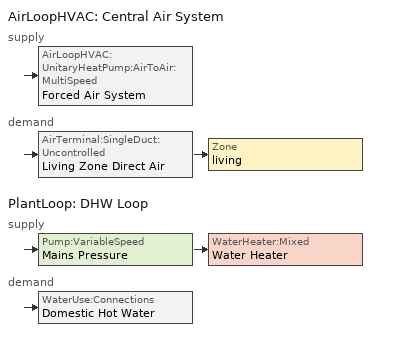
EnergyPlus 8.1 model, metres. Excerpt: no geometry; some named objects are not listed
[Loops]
AirLoopHVAC 'Central Air System'
 supply: AirLoopHVAC:UnitaryHeatPump:AirToAir:MultiSpeed 'Forced Air System'
 demand: AirTerminal:SingleDuct:Uncontrolled 'Living Zone Direct Air' > Zone 'living'
PlantLoop 'DHW Loop'
 supply: Pump:VariableSpeed 'Mains Pressure' > WaterHeater:Mixed 'Water Heater'
 demand: WaterUse:Connections 'Domestic Hot Water'
[EnergyManagementSystem:Sensor]
SensibleLoadPredicted: living; Zone Predicted Sensible Load to Setpoint Heat Transfer Rate
Tout: living; Zone Outdoor Air Drybulb Temperature
Tin: living; Zone Mean Air Temperature
Win: living; Zone Mean Air Humidity Ratio
CoolingCoilRTF: DX Cooling Coil; Cooling Coil Runtime Fraction
HeatingCoilRTF: DX Heating Coil; Heating Coil Runtime Fraction
UnitaryEquipCyclingRatio: Forced Air System; Unitary System DX Coil Cycling Ratio
Q_WH: Water Heater; Water Heater Gas Energy
[ZoneControl:Thermostat]
Living Zone Thermostat: Zone=living; Control Type Schedule=LivingZoneControl; Control 1=Living Zone Temperature SP
[ThermostatSetpoint:DualSetpoint]
Living Zone Temperature SP: Heating Setpoint Temperature Schedule=HeatingSetPoint; Cooling Setpoint Temperature Schedule=CoolingSetPoint
[WaterUse:Equipment]
Name | Peak Flow rate {m^3/s} | Flow Rate Fraction Schedule | Target Temperature Schedule
Clothes Washer | 1.08055e-06 | ClothesWasher | CWWaterTempSchedule
Dishwasher | 3.95453e-07 | Dishwasher | DWWaterTempSchedule
Sinks | 2.13288e-06 | Sinks | SSBWaterTempSchedule
Showers | 3.79135e-06 | Showers | SSBWaterTempSchedule
Baths | 9.65901e-07 | Baths | SSBWaterTempSchedule
[AirLoopHVAC]
Central Air System: Design Supply Air Flow rate {m^3/s}=0.231742
[AirLoopHVAC:UnitaryHeatPump:AirToAir:MultiSpeed]
Forced Air System: AlwaysOn, living, Supply Fan, BlowThrough, SupplyFanOperation, DX Heating Coil, -17.7778, DX Cooling Coil, HeatPump Supp Heater, 40.5556, 4.44444, 0, 0, 0, 4, 4, 0.095301, 0.12253, 0.136144, 0.171542, 0.128745, 0.16553, 0.183922, 0.231742
[Coil:Heating:DX:MultiSpeed]
DX Heating Coil: HeatingSeasonSchedule, -17.7778, 0, DefrostEIR, 4.44444, ReverseCycle, OnDemand, No, Electricity, 4, 1546.54, 5.13213, 0.0930475, HP_Heat-Cap-fT1, HP_Heat-Cap-fFF1, HP_Heat-EIR-fT1, HP_Heat-EIR-fFF1, HP_Heat-PLF-fPLR1, 0.2, ConstantBiquadratic, 2114.66, 4.83399, 0.115681, HP_Heat-Cap-fT2, HP_Heat-Cap-fFF2, HP_Heat-EIR-fT2, HP_Heat-EIR-fFF2, HP_Heat-PLF-fPLR2, 0.2, ConstantBiquadratic, 3156.21, 4.07762, 0.12574, HP_Heat-Cap-fT3, HP_Heat-Cap-fFF3, HP_Heat-EIR-fT3, HP_Heat-EIR-fFF3, HP_Heat-PLF-fPLR3, 0.2, ConstantBiquadratic, 3787.45, 4.11112, 0.153403, HP_Heat-Cap-fT4, HP_Heat-Cap-fFF4, HP_Heat-EIR-fT4, HP_Heat-EIR-fFF4, HP_Heat-PLF-fPLR4, 0.2, ConstantBiquadratic
[Coil:Heating:Electric]
HeatPump Supp Heater: Availability Schedule=HeatingSeasonSchedule; Efficiency=1; Nominal Capacity=2813.01
[Coil:Cooling:DX:MultiSpeed]
DX Cooling Coil: CoolingSeasonSchedule, aircooled, No, No, 0, 10, Electricity, 4, 1546.54, 0.842823, 5.64816, 0.0936209, 635.664, Cool-Cap-fT1, Cool-Cap-fFF1, Cool-EIR-fT1, Cool-EIR-fFF1, Cool-PLF-fPLR1, 1000, 1.5, 3, 45, 0.2, ConstantBiquadratic, 2114.66, 0.793487, 5.43654, 0.12037, 635.664, Cool-Cap-fT2, Cool-Cap-fFF2, Cool-EIR-fT2, Cool-EIR-fFF2, Cool-PLF-fPLR2, 1000, 1.5, 3, 45, 0.2, ConstantBiquadratic, 3156.21, 0.703903, 4.56868, 0.133744, 635.664, Cool-Cap-fT3, Cool-Cap-fFF3, Cool-EIR-fT3, Cool-EIR-fFF3, Cool-PLF-fPLR3, 1000, 1.5, 3, 45, 0.2, ConstantBiquadratic, 3787.45, 0.720492, 4.12606, 0.168518, 635.664, Cool-Cap-fT4, Cool-Cap-fFF4, Cool-EIR-fT4, Cool-EIR-fFF4, Cool-PLF-fPLR4, 1000, 1.5, 3, 45, 0.2, ConstantBiquadratic
[Fan:OnOff]
Supply Fan: Availability Schedule=SupplyFanAvailability; Fan Efficiency=0.195937; Pressure Rise {Pa}=124.55; Maximum Flow Rate {m^3/s}=0.231748; Motor Efficiency=1; Motor In Airstream Fraction=1; Fan Power Ratio Function of Speed Ratio Curve=FanPowerCurve; Fan Efficiency Ratio Function of Speed Ratio Curve=FanEffCurve
[AirTerminal:SingleDuct:Uncontrolled]
Living Zone Direct Air: Availability Schedule=AlwaysOn; Maximum Flow Rate {m^3/s}=0.183922
[AirLoopHVAC:ReturnPlenum]
Return Plenum: Zone=RA Duct Zone
[Zone equipment]
living: Living Zone Direct Air
[Sizing:Plant]
DHW Loop: Loop Type=Heating; Design Loop Exit Temperature {C}=51.6667; Loop Design Temperature Difference {deltaC}=5.55556
[PlantLoop]
DHW Loop: Fluid Type=Water; Plant Equipment Operation Scheme=DHW Loop Operation; Maximum Loop Temperature {C}=100; Minimum Loop Temperature {C}=0; Maximum Loop Flow Rate {m/s}  (This size represents the physical limitations to flow due to losses in the piping system. For BEopt we assume that the pipes are always adequately sized)=0.01; Minimum Loop Flow Rate {m^3/s}=0; Plant Loop Volume {m^3}=0.003; Load Distribution Scheme=Optimal
[PlantEquipmentOperationSchemes]
DHW Loop Operation: Control Scheme 1=DHW Control Scheme; Control Scheme 1 Schedule=AlwaysOn
[PlantEquipmentOperation:HeatingLoad]
DHW Control Scheme: Load Range 1 Lower Limit {W}=0; Load Range 1 Upper Limit {W}=1000000000000000; Priority Control 1 Equip List=DHW Plant Equipment
[Pump:VariableSpeed]
Mains Pressure: Rated Flow Rate {m^3/s}=0.01; Rated Pump Head {Pa}=1; Rated Power Consumption {W}=0; Motor Efficiency=1; Fraction of Motor Inefficiencies to Fluid Stream=0; Coefficient 1 of the Part Load Performance Curve=0; Coefficient 2 of the Part Load Performance Curve=1; Coefficient 3 of the Part Load Performance Curve=0; Coefficient 4 of the Part Load Performance Curve=0; Minimum Flow Rate {m^3/s}=0; Pump Control Type=Intermittent
[PlantEquipmentList]
DHW Plant Equipment: Water Heater
[WaterHeater:Mixed]
Water Heater: 0.143846, WaterHeaterSP1Schedule, 2, 99, Modulate, 11724, 0, 0, 0, NaturalGas, 0.773298, Zone, living, 4.15693, 1, 4.15693, 1, 1, 1, autosize, 1.5
[SetpointManager:Scheduled]
DHW Loop Setpoint Manager: Control Variable=Temperature; Schedule=DHWSupplySetpoint; Setpoint Node or NodeList=DHW Supply Outlet Node
[WaterUse:Connections]
Domestic Hot Water: Drain Water Heat Exchanger Type=None; Water Use Equipment 1=Sinks; Water Use Equipment 2=Showers; Water Use Equipment 3=Clothes Washer; Water Use Equipment 4=Dishwasher; Water Use Equipment 5=Baths
[Schedule:Constant]
Name | Schedule Type | Hourly Value
AlwaysOn; SupplyFanAvailability | FRACTION | 1
CWWaterTempSchedule | TEMPERATURE | 33.6111
DHWSupplySetpoint; DWWaterTempSchedule; WaterHeaterSP1Schedule | TEMPERATURE | 51.6667
LivingZoneControl | MULTIPLIER | 4
SSBWaterTempSchedule | TEMPERATURE | 43.3333
SupplyFanOperation | MULTIPLIER | 0
[Schedule:Day:Hourly]
BathsDayMult0; ClothesWasherDayMult2; DishwasherDayMult1; ShowersDayMult2; SinksDayMult1: FRACTION, 0, 0, 0, 0, 0, 0, 0, 0, 0, 0, 0, 0, 0, 0, 0, 0, 0, 0, 0, 0, 0, 0, 0, 0
BathsDayMult1: FRACTION, 0.0571429, 0.0285714, 0.0285714, 0.0285714, 0.0571429, 0.135714, 0.328571, 0.414286, 0.471429, 0.414286, 0.328571, 0.25, 0.221429, 0.164286, 0.164286, 0.164286, 0.278571, 0.328571, 0.55, 0.714286, 0.714286, 0.55, 0.471429, 0.278571
BathsDayMult2: FRACTION, 0.08, 0.04, 0.04, 0.04, 0.08, 0.19, 0.46, 0.58, 0.66, 0.58, 0.46, 0.35, 0.31, 0.23, 0.23, 0.23, 0.39, 0.46, 0.77, 1, 1, 0.77, 0.66, 0.39
ClothesWasherDayMult0: FRACTION, 0.085541, 0.0665319, 0.0380182, 0.0380182, 0.0665319, 0.10455, 0.2091, 0.465723, 0.693832, 0.817391, 0.798382, 0.712841, 0.636805, 0.570273, 0.465723, 0.494237, 0.475228, 0.465723, 0.465723, 0.465723, 0.465723, 0.446714, 0.304146, 0.161577
ClothesWasherDayMult1: FRACTION, 0.104651, 0.0813953, 0.0465116, 0.0465116, 0.0813953, 0.127907, 0.255814, 0.569767, 0.848837, 1, 0.976744, 0.872093, 0.77907, 0.697674, 0.569767, 0.604651, 0.581395, 0.569767, 0.569767, 0.569767, 0.569767, 0.546512, 0.372093, 0.197674
CoolingSeasonSchedule01d; CoolingSeasonSchedule02d; CoolingSeasonSchedule03d; CoolingSeasonSchedule11d; CoolingSeasonSchedule12d; HeatingSeasonSchedule06d; HeatingSeasonSchedule07d; HeatingSeasonSchedule08d; HeatingSeasonSchedule09d: ON/OFF, 0, 0, 0, 0, 0, 0, 0, 0, 0, 0, 0, 0, 0, 0, 0, 0, 0, 0, 0, 0, 0, 0, 0, 0
CoolingSeasonSchedule04d; CoolingSeasonSchedule05d; CoolingSeasonSchedule06d; CoolingSeasonSchedule07d; CoolingSeasonSchedule08d; CoolingSeasonSchedule09d; CoolingSeasonSchedule10d; HeatingSeasonSchedule01d; HeatingSeasonSchedule02d; HeatingSeasonSchedule03d; HeatingSeasonSchedule04d; HeatingSeasonSchedule05d; HeatingSeasonSchedule10d; HeatingSeasonSchedule11d; HeatingSeasonSchedule12d: ON/OFF, 1, 1, 1, 1, 1, 1, 1, 1, 1, 1, 1, 1, 1, 1, 1, 1, 1, 1, 1, 1, 1, 1, 1, 1
CoolingSetPointDesignDay: TEMPERATURE, 23.8889, 23.8889, 23.8889, 23.8889, 23.8889, 23.8889, 23.8889, 23.8889, 23.8889, 23.8889, 23.8889, 23.8889, 23.8889, 23.8889, 23.8889, 23.8889, 23.8889, 23.8889, 23.8889, 23.8889, 23.8889, 23.8889, 23.8889, 23.8889
CoolingSetPointWeekday; CoolingSetPointWeekend: TEMPERATURE, 24.4444, 24.4444, 24.4444, 24.4444, 24.4444, 24.4444, 24.4444, 24.4444, 24.4444, 24.4444, 24.4444, 24.4444, 24.4444, 24.4444, 24.4444, 24.4444, 24.4444, 24.4444, 24.4444, 24.4444, 24.4444, 24.4444, 24.4444, 24.4444
DishwasherDayMult0: FRACTION, 0.135135, 0.0630631, 0.045045, 0.027027, 0.027027, 0.0900901, 0.18018, 0.279279, 0.522523, 0.585586, 0.504505, 0.432432, 0.369369, 0.414414, 0.324324, 0.342342, 0.342342, 0.441441, 0.783784, 1, 0.810811, 0.603604, 0.396396, 0.279279
DishwasherDayMult2: FRACTION, 0.126126, 0.0588589, 0.042042, 0.0252252, 0.0252252, 0.0840841, 0.168168, 0.260661, 0.487688, 0.546547, 0.470871, 0.403604, 0.344745, 0.386787, 0.302703, 0.31952, 0.31952, 0.412012, 0.731532, 0.933333, 0.756757, 0.563363, 0.36997, 0.260661
HeatingSetPointDesignDay: TEMPERATURE, 21.1111, 21.1111, 21.1111, 21.1111, 21.1111, 21.1111, 21.1111, 21.1111, 21.1111, 21.1111, 21.1111, 21.1111, 21.1111, 21.1111, 21.1111, 21.1111, 21.1111, 21.1111, 21.1111, 21.1111, 21.1111, 21.1111, 21.1111, 21.1111
HeatingSetPointWeekday; HeatingSetPointWeekend: TEMPERATURE, 21.6667, 21.6667, 21.6667, 21.6667, 21.6667, 21.6667, 21.6667, 21.6667, 21.6667, 21.6667, 21.6667, 21.6667, 21.6667, 21.6667, 21.6667, 21.6667, 21.6667, 21.6667, 21.6667, 21.6667, 21.6667, 21.6667, 21.6667, 21.6667
ShowersDayMult0: FRACTION, 0.0870056, 0.039548, 0.0237288, 0.039548, 0.110734, 0.411299, 0.933333, 0.925424, 0.751412, 0.585311, 0.474576, 0.371751, 0.268927, 0.229379, 0.20565, 0.19774, 0.237288, 0.308475, 0.332203, 0.332203, 0.332203, 0.324294, 0.229379, 0.166102
ShowersDayMult1: FRACTION, 0.0932203, 0.0423729, 0.0254237, 0.0423729, 0.118644, 0.440678, 1, 0.991525, 0.805085, 0.627119, 0.508475, 0.398305, 0.288136, 0.245763, 0.220339, 0.211864, 0.254237, 0.330508, 0.355932, 0.355932, 0.355932, 0.347458, 0.245763, 0.177966
SinksDayMult0: FRACTION, 0.175897, 0.0879487, 0.0628205, 0.0628205, 0.0879487, 0.226154, 0.527692, 0.778974, 0.829231, 0.778974, 0.678462, 0.628205, 0.615641, 0.565385, 0.540256, 0.515128, 0.603077, 0.816667, 0.942308, 0.866923, 0.716154, 0.603077, 0.502564, 0.339231
SinksDayMult2: FRACTION, 0.186667, 0.0933333, 0.0666667, 0.0666667, 0.0933333, 0.24, 0.56, 0.826667, 0.88, 0.826667, 0.72, 0.666667, 0.653333, 0.6, 0.573333, 0.546667, 0.64, 0.866667, 1, 0.92, 0.76, 0.64, 0.533333, 0.36
[Schedule:Week:Compact]
BathsWk: For: Weekdays, BathsDayMult1, For: CustomDay1, BathsDayMult0, For: CustomDay2, BathsDayMult0, For: AllOtherDays, BathsDayMult2
ClothesWasherWk: For: Weekdays, ClothesWasherDayMult0, For: CustomDay1, ClothesWasherDayMult2, For: CustomDay2, ClothesWasherDayMult2, For: AllOtherDays, ClothesWasherDayMult1
CoolingSeasonSchedule01: For: Weekdays, CoolingSeasonSchedule01d, For: CustomDay1, CoolingSeasonSchedule01d, For: CustomDay2, CoolingSeasonSchedule01d, For: AllOtherDays, CoolingSeasonSchedule01d
CoolingSeasonSchedule02: For: Weekdays, CoolingSeasonSchedule02d, For: CustomDay1, CoolingSeasonSchedule02d, For: CustomDay2, CoolingSeasonSchedule02d, For: AllOtherDays, CoolingSeasonSchedule02d
CoolingSeasonSchedule03: For: Weekdays, CoolingSeasonSchedule03d, For: CustomDay1, CoolingSeasonSchedule03d, For: CustomDay2, CoolingSeasonSchedule03d, For: AllOtherDays, CoolingSeasonSchedule03d
CoolingSeasonSchedule04: For: Weekdays, CoolingSeasonSchedule04d, For: CustomDay1, CoolingSeasonSchedule04d, For: CustomDay2, CoolingSeasonSchedule04d, For: AllOtherDays, CoolingSeasonSchedule04d
CoolingSeasonSchedule05: For: Weekdays, CoolingSeasonSchedule05d, For: CustomDay1, CoolingSeasonSchedule05d, For: CustomDay2, CoolingSeasonSchedule05d, For: AllOtherDays, CoolingSeasonSchedule05d
CoolingSeasonSchedule06: For: Weekdays, CoolingSeasonSchedule06d, For: CustomDay1, CoolingSeasonSchedule06d, For: CustomDay2, CoolingSeasonSchedule06d, For: AllOtherDays, CoolingSeasonSchedule06d
CoolingSeasonSchedule07: For: Weekdays, CoolingSeasonSchedule07d, For: CustomDay1, CoolingSeasonSchedule07d, For: CustomDay2, CoolingSeasonSchedule07d, For: AllOtherDays, CoolingSeasonSchedule07d
CoolingSeasonSchedule08: For: Weekdays, CoolingSeasonSchedule08d, For: CustomDay1, CoolingSeasonSchedule08d, For: CustomDay2, CoolingSeasonSchedule08d, For: AllOtherDays, CoolingSeasonSchedule08d
CoolingSeasonSchedule09: For: Weekdays, CoolingSeasonSchedule09d, For: CustomDay1, CoolingSeasonSchedule09d, For: CustomDay2, CoolingSeasonSchedule09d, For: AllOtherDays, CoolingSeasonSchedule09d
CoolingSeasonSchedule10: For: Weekdays, CoolingSeasonSchedule10d, For: CustomDay1, CoolingSeasonSchedule10d, For: CustomDay2, CoolingSeasonSchedule10d, For: AllOtherDays, CoolingSeasonSchedule10d
CoolingSeasonSchedule11: For: Weekdays, CoolingSeasonSchedule11d, For: CustomDay1, CoolingSeasonSchedule11d, For: CustomDay2, CoolingSeasonSchedule11d, For: AllOtherDays, CoolingSeasonSchedule11d
CoolingSeasonSchedule12: For: Weekdays, CoolingSeasonSchedule12d, For: CustomDay1, CoolingSeasonSchedule12d, For: CustomDay2, CoolingSeasonSchedule12d, For: AllOtherDays, CoolingSeasonSchedule12d
CoolingSetPointWeek: For: Weekdays, CoolingSetPointWeekday, For: CustomDay1, CoolingSetPointWeekday, For: CustomDay2, CoolingSetPointWeekend, For: SummerDesignDay, CoolingSetPointDesignDay, For: AllOtherDays, CoolingSetPointWeekend
DishwasherWk: For: Weekdays, DishwasherDayMult2, For: CustomDay1, DishwasherDayMult1, For: CustomDay2, DishwasherDayMult1, For: AllOtherDays, DishwasherDayMult0
HeatingSeasonSchedule01: For: Weekdays, HeatingSeasonSchedule01d, For: CustomDay1, HeatingSeasonSchedule01d, For: CustomDay2, HeatingSeasonSchedule01d, For: AllOtherDays, HeatingSeasonSchedule01d
HeatingSeasonSchedule02: For: Weekdays, HeatingSeasonSchedule02d, For: CustomDay1, HeatingSeasonSchedule02d, For: CustomDay2, HeatingSeasonSchedule02d, For: AllOtherDays, HeatingSeasonSchedule02d
HeatingSeasonSchedule03: For: Weekdays, HeatingSeasonSchedule03d, For: CustomDay1, HeatingSeasonSchedule03d, For: CustomDay2, HeatingSeasonSchedule03d, For: AllOtherDays, HeatingSeasonSchedule03d
HeatingSeasonSchedule04: For: Weekdays, HeatingSeasonSchedule04d, For: CustomDay1, HeatingSeasonSchedule04d, For: CustomDay2, HeatingSeasonSchedule04d, For: AllOtherDays, HeatingSeasonSchedule04d
HeatingSeasonSchedule05: For: Weekdays, HeatingSeasonSchedule05d, For: CustomDay1, HeatingSeasonSchedule05d, For: CustomDay2, HeatingSeasonSchedule05d, For: AllOtherDays, HeatingSeasonSchedule05d
HeatingSeasonSchedule06: For: Weekdays, HeatingSeasonSchedule06d, For: CustomDay1, HeatingSeasonSchedule06d, For: CustomDay2, HeatingSeasonSchedule06d, For: AllOtherDays, HeatingSeasonSchedule06d
HeatingSeasonSchedule07: For: Weekdays, HeatingSeasonSchedule07d, For: CustomDay1, HeatingSeasonSchedule07d, For: CustomDay2, HeatingSeasonSchedule07d, For: AllOtherDays, HeatingSeasonSchedule07d
HeatingSeasonSchedule08: For: Weekdays, HeatingSeasonSchedule08d, For: CustomDay1, HeatingSeasonSchedule08d, For: CustomDay2, HeatingSeasonSchedule08d, For: AllOtherDays, HeatingSeasonSchedule08d
HeatingSeasonSchedule09: For: Weekdays, HeatingSeasonSchedule09d, For: CustomDay1, HeatingSeasonSchedule09d, For: CustomDay2, HeatingSeasonSchedule09d, For: AllOtherDays, HeatingSeasonSchedule09d
HeatingSeasonSchedule10: For: Weekdays, HeatingSeasonSchedule10d, For: CustomDay1, HeatingSeasonSchedule10d, For: CustomDay2, HeatingSeasonSchedule10d, For: AllOtherDays, HeatingSeasonSchedule10d
HeatingSeasonSchedule11: For: Weekdays, HeatingSeasonSchedule11d, For: CustomDay1, HeatingSeasonSchedule11d, For: CustomDay2, HeatingSeasonSchedule11d, For: AllOtherDays, HeatingSeasonSchedule11d
HeatingSeasonSchedule12: For: Weekdays, HeatingSeasonSchedule12d, For: CustomDay1, HeatingSeasonSchedule12d, For: CustomDay2, HeatingSeasonSchedule12d, For: AllOtherDays, HeatingSeasonSchedule12d
HeatingSetPointWeek: For: Weekdays, HeatingSetPointWeekday, For: CustomDay1, HeatingSetPointWeekday, For: CustomDay2, HeatingSetPointWeekend, For: WinterDesignDay, HeatingSetPointDesignDay, For: AllOtherDays, HeatingSetPointWeekend
ShowersWk: For: Weekdays, ShowersDayMult0, For: CustomDay1, ShowersDayMult2, For: CustomDay2, ShowersDayMult2, For: AllOtherDays, ShowersDayMult1
SinksWk: For: Weekdays, SinksDayMult0, For: CustomDay1, SinksDayMult1, For: CustomDay2, SinksDayMult1, For: AllOtherDays, SinksDayMult2
[Schedule:Year]
Baths: FRACTION, BathsWk, 1, 1, 12, 31
ClothesWasher: FRACTION, ClothesWasherWk, 1, 1, 12, 31
CoolingSeasonSchedule: ON/OFF, CoolingSeasonSchedule01, 1, 1, 1, 31, CoolingSeasonSchedule02, 2, 1, 2, 28, CoolingSeasonSchedule03, 3, 1, 3, 31, CoolingSeasonSchedule04, 4, 1, 4, 30, CoolingSeasonSchedule05, 5, 1, 5, 31, CoolingSeasonSchedule06, 6, 1, 6, 30, CoolingSeasonSchedule07, 7, 1, 7, 31, CoolingSeasonSchedule08, 8, 1, 8, 31, CoolingSeasonSchedule09, 9, 1, 9, 30, CoolingSeasonSchedule10, 10, 1, 10, 31, CoolingSeasonSchedule11, 11, 1, 11, 30, CoolingSeasonSchedule12, 12, 1, 12, 31
CoolingSetPoint: TEMPERATURE, CoolingSetPointWeek, 1, 1, 12, 31
Dishwasher: FRACTION, DishwasherWk, 1, 1, 12, 31
HeatingSeasonSchedule: ON/OFF, HeatingSeasonSchedule01, 1, 1, 1, 31, HeatingSeasonSchedule02, 2, 1, 2, 28, HeatingSeasonSchedule03, 3, 1, 3, 31, HeatingSeasonSchedule04, 4, 1, 4, 30, HeatingSeasonSchedule05, 5, 1, 5, 31, HeatingSeasonSchedule06, 6, 1, 6, 30, HeatingSeasonSchedule07, 7, 1, 7, 31, HeatingSeasonSchedule08, 8, 1, 8, 31, HeatingSeasonSchedule09, 9, 1, 9, 30, HeatingSeasonSchedule10, 10, 1, 10, 31, HeatingSeasonSchedule11, 11, 1, 11, 30, HeatingSeasonSchedule12, 12, 1, 12, 31
HeatingSetPoint: TEMPERATURE, HeatingSetPointWeek, 1, 1, 12, 31
Showers: FRACTION, ShowersWk, 1, 1, 12, 31
Sinks: FRACTION, SinksWk, 1, 1, 12, 31
[Curve:Biquadratic]
HP_Heat-Cap-fT1: 0.893321, -0.00973374, 6.3644e-05, 0.0391131, -2.50817e-06, -0.000272589, -100, 100, -100, 100
HP_Heat-EIR-fT1: 0.466648, 0.0202633, 0.00126839, -0.0170161, 0.003175, -0.0034961, -100, 100, -100, 100
HP_Heat-Cap-fT2: 0.923735, -0.00597078, 0, 0.0278167, 6.59168e-05, -0.000189254, -100, 100, -100, 100
HP_Heat-EIR-fT2: 0.450657, 0.0292903, 0.000393145, -0.00978952, 0.000539369, -0.00118088, -100, 100, -100, 100
HP_Heat-Cap-fT3: 0.962054, -0.00949278, 0.000109213, 0.0247078, 3.42251e-05, -0.000125698, -100, 100, -100, 100
HP_Heat-EIR-fT3: 0.572518, 0.0228962, 0.000266019, -0.0106675, 0.000490922, -0.000681369, -100, 100, -100, 100
HP_Heat-Cap-fT4: 0.936079, -0.00548156, -8.58979e-06, 0.0249105, 5.30871e-05, -0.00015575, -100, 100, -100, 100
HP_Heat-EIR-fT4: 0.668196, 0.014672, 0.000445963, -0.0114392, 0.000497103, -0.000690956, -100, 100, -100, 100
DefrostEIR: 0.1528, 0, 0, 0, 0, 0, -100, 100, -100, 100
Cool-Cap-fT1: 1.71399, -0.0746168, 0.00297469, 0.00577634, -0.000103131, -0.000668885, 13.88, 23.88, 18.33, 51.66
Cool-EIR-fT1: -0.0459239, 0.0682909, -0.00219033, -0.0172333, 0.00103872, -0.000199632, 13.88, 23.88, 18.33, 51.66
Cool-Cap-fT2: 1.15286, -0.0245373, 0.00176665, 0.0058603, -7.72351e-05, -0.000664725, 13.88, 23.88, 18.33, 51.66
Cool-EIR-fT2: 1.70461, -0.104882, 0.00218214, -0.0167285, 0.000954018, -0.000126467, 13.88, 23.88, 18.33, 51.66
Cool-Cap-fT3: 0.646199, 0.0213513, 0.000659103, 0.00693809, -6.73781e-05, -0.000688108, 13.88, 23.88, 18.33, 51.66
Cool-EIR-fT3: -0.00625402, 0.046332, -0.00142349, 0.0118726, 0.000481095, -0.000516952, 13.88, 23.88, 18.33, 51.66
Cool-Cap-fT4: 0.917789, -0.00603226, 0.00136327, 0.00532574, -5.65811e-05, -0.000638578, 13.88, 23.88, 18.33, 51.66
Cool-EIR-fT4: -0.518433, 0.0992788, -0.00276048, 0.0139882, 0.000435194, -0.000557202, 13.88, 23.88, 18.33, 51.66
ConstantBiquadratic: 1, 0, 0, 0, 0, 0, -100, 100, -100, 100
[Curve:Quadratic]
HP_Heat-PLF-fPLR1; HP_Heat-PLF-fPLR2; HP_Heat-PLF-fPLR3; HP_Heat-PLF-fPLR4: 0.76, 0.24, 0, 0, 1, 0.7, 1
HP_Heat-Cap-fFF1; HP_Heat-EIR-fFF1; HP_Heat-Cap-fFF2; HP_Heat-EIR-fFF2; HP_Heat-Cap-fFF3; HP_Heat-EIR-fFF3; HP_Heat-Cap-fFF4; HP_Heat-EIR-fFF4; Cool-Cap-fFF1; Cool-EIR-fFF1; Cool-Cap-fFF2; Cool-EIR-fFF2; Cool-Cap-fFF3; Cool-EIR-fFF3; Cool-Cap-fFF4; Cool-EIR-fFF4: 1, 0, 0, 0, 2, 0, 2
Cool-PLF-fPLR1; Cool-PLF-fPLR2; Cool-PLF-fPLR3; Cool-PLF-fPLR4: 0.75, 0.25, 0, 0, 1, 0.7, 1
[Curve:Cubic]
FanEffCurve: Coefficient1 Constant=0; Coefficient2 x=1; Coefficient3 x=0; Coefficient4 x=0; Minimum Value of x=0; Maximum Value of x=1; Minimum Value of y=0; Maximum Value of y=1
[Curve:Exponent]
FanPowerCurve: Coefficient1 Constant=0; Coefficient2 x=1; Coefficient3 Exponent of x=3; Minimum Value of x=-100; Maximum Value of x=100
